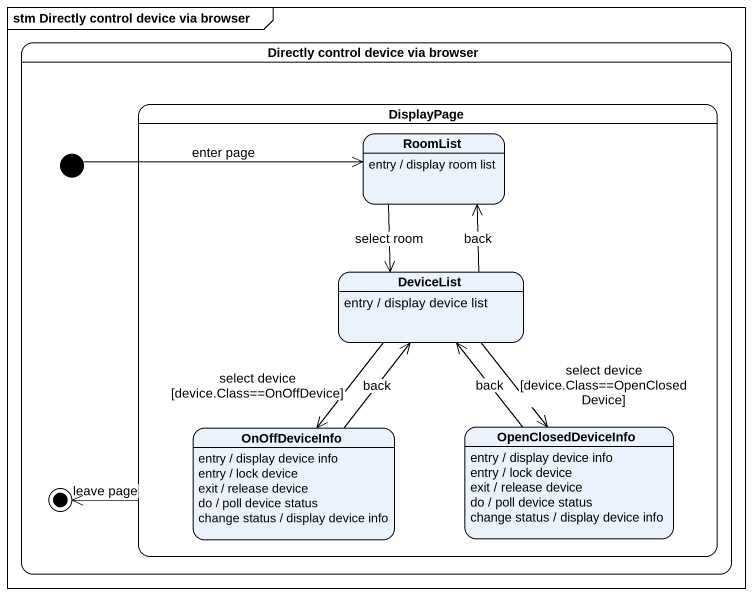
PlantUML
@startuml
mainframe stm Directly control device via browser
hide empty description
state "Directly control device via browser" as Directly_control_device_via {
  state DisplayPage {
    state RoomList
    RoomList : entry / display room list
    state DeviceList
    DeviceList : entry / display device list
    state OnOffDeviceInfo
    OnOffDeviceInfo : entry / display device info
    OnOffDeviceInfo : entry / lock device
    OnOffDeviceInfo : exit / release device
    OnOffDeviceInfo : do / poll device status
    OnOffDeviceInfo : change status / display device info
    state OpenClosedDeviceInfo
    OpenClosedDeviceInfo : entry / display device info
    OpenClosedDeviceInfo : entry / lock device
    OpenClosedDeviceInfo : exit / release device
    OpenClosedDeviceInfo : do / poll device status
    OpenClosedDeviceInfo : change status / display device info
  }
  state initial1 <<start>>
  DisplayPage -left-> [*] : leave page
}
initial1 -right-> RoomList : enter page
RoomList --> DeviceList : select room
DeviceList -up-> RoomList : back
DeviceList --> OnOffDeviceInfo : select device [device.Class==OnOffDevice]
DeviceList --> OpenClosedDeviceInfo : select device [device.Class==OpenClosedDevice]
OnOffDeviceInfo -up-> DeviceList : back
OpenClosedDeviceInfo -up-> DeviceList : back
@enduml
